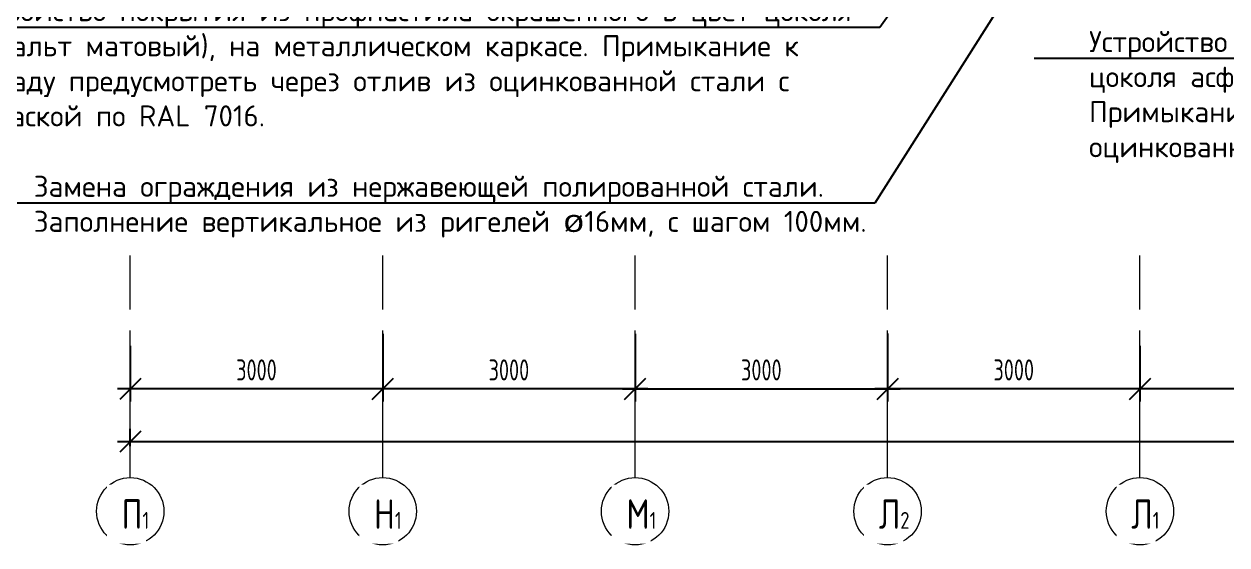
# Model space of a CAD drawing. Header units: millimetres. Extents: x -136099598 to 9192475, y 0 to 779331.
# Drawn here: x -107495 to -93199, y 277137 to 283328 of the extents above; entities that cross this region are included whole.
import ezdxf
from ezdxf import colors
from ezdxf.entities.mleader import LeaderData, LeaderLine
from ezdxf.math import Vec2, Vec3

# ---------------------------------------------------------------- set-up
doc = ezdxf.new("R2010")
doc.units = ezdxf.units.MM
doc.header["$MEASUREMENT"] = 0
doc.linetypes.add('CENTER', pattern=[2, 1.25, -0.25, 0.25, -0.25])
doc.layers.get('0').update_dxf_attribs({"color": 250, "lineweight": 9})
for name, color, linetype, lineweight in [('АР-Выноски', 5, 'Continuous', 5), ('АР_Оси', 193, 'Continuous', 9), ('АР_Оси размеры', 164, 'Continuous', 9)]:
    doc.layers.add(name, color=color, linetype=linetype, lineweight=lineweight)
doc.styles.add('ICOCPEUR', font='isocpeur.ttf')
doc.styles.add('ГОСТ 2.304', font='isocpeur.ttf', dxfattribs={"width": 0.7})
doc.dimstyles.new('СПДС', dxfattribs={"dimscale": 100, "dimtxt": 2.5, "dimasz": 2.5, "dimexe": 1.5, "dimexo": 0, "dimgap": 1, "dimtad": 1, "dimdec": 0, "dimrnd": 1, "dimtxsty": 'ГОСТ 2.304', "dimblk": 'OBLIQUE', "dimcen": 2.5, "dimdle": 1.5, "dimadec": 0, "dimazin": 2, "dimtfac": 0.75, "dimtdec": 0, "dimtmove": 1, "dimatfit": 3, "dimfxl": 1, "dimtolj": 1, "dimarcsym": 1})

# ---------------------------------------------------------------- blocks, each defined once
blk = doc.blocks.new('_Oblique')
at = {"color": 0, "linetype": 'ByBlock', "lineweight": -2}
blk.add_line((-0.5, -0.5), (0.5, 0.5), dxfattribs=at)
blk = doc.blocks.new('*D342')
at = {"layer": 'АР_Оси размеры', "color": 0, "lineweight": -2, "ltscale": 100, "transparency": 16777216}
for p, q in [((-91233, 279647), (-91233, 278842)), ((-94233, 279504), (-94233, 278842)), ((-91083, 278992), (-94383, 278992))]:
    blk.add_line(p, q, dxfattribs=at)
at = {"layer": 'АР_Оси размеры', "color": 0, "lineweight": -2, "ltscale": 100, "transparency": 16777216, "xscale": 250, "yscale": 250, "zscale": 250, "rotation": 180}
blk.add_blockref('_Oblique', (-94233, 278992), dxfattribs=at)
at = {"layer": 'АР_Оси размеры', "color": 0, "lineweight": -2, "ltscale": 100, "transparency": 16777216, "xscale": 250, "yscale": 250, "zscale": 250}
blk.add_blockref('_Oblique', (-91233, 278992), dxfattribs=at)
at = {"layer": 'АР_Оси размеры', "color": 0, "ltscale": 100, "transparency": 16777216, "insert": (-92733, 279217), "char_height": 250, "attachment_point": 5, "style": 'ГОСТ 2.304'}
blk.add_mtext('\\A1;3000', dxfattribs=at)
blk = doc.blocks.new('*D343')
at = {"layer": 'АР_Оси размеры', "color": 0, "lineweight": -2, "ltscale": 100, "transparency": 16777216}
for p, q in [((-97233, 279652), (-97233, 278842)), ((-94233, 279504), (-94233, 278842)), ((-94083, 278992), (-97383, 278992))]:
    blk.add_line(p, q, dxfattribs=at)
at = {"layer": 'АР_Оси размеры', "color": 0, "lineweight": -2, "ltscale": 100, "transparency": 16777216, "xscale": 250, "yscale": 250, "zscale": 250, "rotation": 180}
blk.add_blockref('_Oblique', (-97233, 278992), dxfattribs=at)
at = {"layer": 'АР_Оси размеры', "color": 0, "lineweight": -2, "ltscale": 100, "transparency": 16777216, "xscale": 250, "yscale": 250, "zscale": 250}
blk.add_blockref('_Oblique', (-94233, 278992), dxfattribs=at)
at = {"layer": 'АР_Оси размеры', "color": 0, "ltscale": 100, "transparency": 16777216, "insert": (-95733, 279217), "char_height": 250, "attachment_point": 5, "style": 'ГОСТ 2.304'}
blk.add_mtext('\\A1;3000', dxfattribs=at)
blk = doc.blocks.new('*D344')
at = {"layer": 'АР_Оси размеры', "color": 0, "lineweight": -2, "ltscale": 100, "transparency": 16777216}
for p, q in [((-100233, 279647), (-100233, 278842)), ((-103233, 279504), (-103233, 278842)), ((-100083, 278992), (-103383, 278992))]:
    blk.add_line(p, q, dxfattribs=at)
at = {"layer": 'АР_Оси размеры', "color": 0, "lineweight": -2, "ltscale": 100, "transparency": 16777216, "xscale": 250, "yscale": 250, "zscale": 250, "rotation": 180}
blk.add_blockref('_Oblique', (-103233, 278992), dxfattribs=at)
at = {"layer": 'АР_Оси размеры', "color": 0, "lineweight": -2, "ltscale": 100, "transparency": 16777216, "xscale": 250, "yscale": 250, "zscale": 250}
blk.add_blockref('_Oblique', (-100233, 278992), dxfattribs=at)
at = {"layer": 'АР_Оси размеры', "color": 0, "ltscale": 100, "transparency": 16777216, "insert": (-101733, 279217), "char_height": 250, "attachment_point": 5, "style": 'ГОСТ 2.304'}
blk.add_mtext('\\A1;3000', dxfattribs=at)
blk = doc.blocks.new('*D345')
at = {"layer": 'АР_Оси размеры', "color": 0, "lineweight": -2, "ltscale": 100, "transparency": 16777216}
for p, q in [((-103233, 279647), (-103233, 278842)), ((-106233, 279504), (-106233, 278842)), ((-103083, 278992), (-106383, 278992))]:
    blk.add_line(p, q, dxfattribs=at)
at = {"layer": 'АР_Оси размеры', "color": 0, "lineweight": -2, "ltscale": 100, "transparency": 16777216, "xscale": 250, "yscale": 250, "zscale": 250, "rotation": 180}
blk.add_blockref('_Oblique', (-106233, 278992), dxfattribs=at)
at = {"layer": 'АР_Оси размеры', "color": 0, "lineweight": -2, "ltscale": 100, "transparency": 16777216, "xscale": 250, "yscale": 250, "zscale": 250}
blk.add_blockref('_Oblique', (-103233, 278992), dxfattribs=at)
at = {"layer": 'АР_Оси размеры', "color": 0, "ltscale": 100, "transparency": 16777216, "insert": (-104733, 279217), "char_height": 250, "attachment_point": 5, "style": 'ГОСТ 2.304'}
blk.add_mtext('\\A1;3000', dxfattribs=at)
blk = doc.blocks.new('*D346')
at = {"layer": 'АР_Оси размеры', "color": 0, "lineweight": -2, "ltscale": 100, "transparency": 16777216}
for p, q in [((-58318, 278940), (-58318, 278216)), ((-106233, 278310), (-106233, 278516)), ((-106383, 278366), (-58168, 278366))]:
    blk.add_line(p, q, dxfattribs=at)
at = {"layer": 'АР_Оси размеры', "color": 0, "lineweight": -2, "ltscale": 100, "transparency": 16777216, "xscale": 250, "yscale": 250, "zscale": 250, "rotation": 180}
blk.add_blockref('_Oblique', (-106233, 278366), dxfattribs=at)
at = {"layer": 'АР_Оси размеры', "color": 0, "lineweight": -2, "ltscale": 100, "transparency": 16777216, "xscale": 250, "yscale": 250, "zscale": 250}
blk.add_blockref('_Oblique', (-58318, 278366), dxfattribs=at)
at = {"layer": 'АР_Оси размеры', "color": 0, "ltscale": 100, "transparency": 16777216, "insert": (-82275, 278591), "char_height": 250, "attachment_point": 5, "style": 'ГОСТ 2.304'}
blk.add_mtext('\\A1;47915', dxfattribs=at)
blk = doc.blocks.new('*D347')
at = {"layer": 'АР_Оси размеры', "color": 0, "lineweight": -2, "ltscale": 100, "transparency": 16777216}
for p, q in [((-100233, 279647), (-100233, 278842)), ((-97233, 279652), (-97233, 278842)), ((-100383, 278992), (-97083, 278992))]:
    blk.add_line(p, q, dxfattribs=at)
at = {"layer": 'АР_Оси размеры', "color": 0, "lineweight": -2, "ltscale": 100, "transparency": 16777216, "xscale": 250, "yscale": 250, "zscale": 250, "rotation": 180}
blk.add_blockref('_Oblique', (-100233, 278992), dxfattribs=at)
at = {"layer": 'АР_Оси размеры', "color": 0, "lineweight": -2, "ltscale": 100, "transparency": 16777216, "xscale": 250, "yscale": 250, "zscale": 250}
blk.add_blockref('_Oblique', (-97233, 278992), dxfattribs=at)
at = {"layer": 'АР_Оси размеры', "color": 0, "ltscale": 100, "transparency": 16777216, "insert": (-98733, 279217), "char_height": 250, "attachment_point": 5, "style": 'ГОСТ 2.304'}
blk.add_mtext('\\A1;3000', dxfattribs=at)

msp = doc.modelspace()

# ---------------------------------------------------------------- linework, layer by layer
at = {"layer": 'АР_Оси', "color": 6, "linetype": 'CENTER', "ltscale": 1000}
for p, q in [((-106232.7, 277936.6), (-106232.7, 280576.4)), ((-103232.7, 277936.6), (-103232.7, 280576.4)), ((-100232.7, 277936.6), (-100232.7, 280576.4)), ((-97232.7, 277936.6), (-97232.7, 280576.4)), ((-94232.7, 277936.6), (-94232.7, 280576.4))]:
    msp.add_line(p, q, dxfattribs=at)
at = {"layer": 'АР_Оси', "color": 6}
for centre in [(-106232.7, 277536.6), (-103232.7, 277536.6), (-100232.7, 277536.6), (-97232.7, 277536.6), (-94232.7, 277536.6)]:
    msp.add_circle(centre, 400, dxfattribs=at)

# ---------------------------------------------------------------- dimensions: what is measured, and where the dimension line sits
at = {"layer": 'АР_Оси размеры', "ltscale": 100}
for base, p1, p2, picture, middle in [((-106232.7, 278992.4), (-103232.7, 279646.6), (-106232.7, 279503.6), '*D345', (-104732.7, 279217.4)), ((-103232.7, 278992.4), (-100232.7, 279646.6), (-103232.7, 279503.6), '*D344', (-101732.7, 279217.4)), ((-97232.7, 278992.4), (-100232.7, 279646.6), (-97232.7, 279651.8), '*D347', (-98732.7, 279217.4)), ((-97232.7, 278992.4), (-94232.7, 279503.6), (-97232.7, 279651.8), '*D343', (-95732.7, 279217.4)), ((-94232.7, 278992.4), (-91232.7, 279646.6), (-94232.7, 279503.6), '*D342', (-92732.7, 279217.4)), ((-58317.7, 278365.6), (-106232.7, 278309.8), (-58317.7, 278940.5), '*D346', (-82275.2, 278590.6))]:
    dim = msp.add_linear_dim(base=base, p1=p1, p2=p2, angle=180, dimstyle='СПДС', dxfattribs=at)
    dim.commit()
    dim.dimension.update_dxf_attribs({"geometry": picture, "text_midpoint": middle})

# ---------------------------------------------------------------- leaders
at = {"layer": 'АР-Выноски'}
ml = msp.add_multileader_mtext('Standard', dxfattribs=at)
ml.set_content('Устройство покрытия из профнастила окрашенного в цвет цоколя асфальт матовый), на металлическом каркасе. Примыкание к фасаду предусмотреть через отлив из оцинкованной стали с окраской по RAL 7016.', color=256, style='ICOCPEUR')
ml.set_leader_properties()
ml.build(insert=Vec2(0, 0))
ml.multileader.update_dxf_attribs({"text_left_attachment_type": 6, "text_right_attachment_type": 6, "dogleg_length": 100, "arrow_head_size": 250})
ctx = ml.context
ctx.base_point, ctx.char_height, ctx.arrow_head_size, ctx.landing_gap_size, ctx.plane_origin = Vec3(-108188.4, 283287.1, 0.7), 250, 250, 25, Vec3(-89478.7, 288557.8, 0.7)
ctx.left_attachment, ctx.right_attachment = 6, 6
notes = []
notes.append((ctx, [(0, (1, 1, 0), (-97325.9, 283287.1, 0.7), (-1, 0), 100, [(0, [(-93372, 288805.5, 0.7)], 0, [])])]))
ctx.mtext.insert, ctx.mtext.width, ctx.mtext.defined_height, ctx.mtext.flow_direction = Vec3(-108163.4, 283612.1, 0.7), 10866.885, 2362.5, 5
ml = msp.add_multileader_mtext('Standard', dxfattribs=at)
ml.set_content('Устройство покрытия из профнастила окрашенного в цвет цоколя асфальт матовый), на металлическом каркасе. Примыкание к фасаду предусмотреть через отлив из оцинкованной стали с окраской по RAL 7016.', color=256, style='ICOCPEUR')
ml.set_leader_properties()
ml.build(insert=Vec2(0, 0))
ml.multileader.update_dxf_attribs({"text_left_attachment_type": 6, "text_right_attachment_type": 6, "dogleg_length": 100, "arrow_head_size": 250})
ctx = ml.context
ctx.base_point, ctx.char_height, ctx.arrow_head_size, ctx.landing_gap_size, ctx.plane_origin = Vec3(-94862.8, 282919.8, 0.7), 250, 250, 25, Vec3(-79463.7, 288654.8, 0.7)
ctx.left_attachment, ctx.right_attachment = 6, 6
notes.append((ctx, [(0, (1, 1, 0), (-86000.3, 282919.8, 0.7), (-1, 0), 100, [(0, [(-83932.1, 288902.4, 0.7)], 0, [])])]))
ctx.mtext.insert, ctx.mtext.width, ctx.mtext.flow_direction = Vec3(-94837.8, 283244.8, 0.7), 9273.813, 5
ml = msp.add_multileader_mtext('Standard', dxfattribs=at)
ml.set_content('\\A1;Замена ограждения из нержавеющей полированной стали. Заполнение вертикальное из ригелей {\\fISOCTEUR|b0|i0|c204|p49;ø}16мм, с шагом 100мм.  ', color=256, style='ICOCPEUR')
ml.set_leader_properties()
ml.build(insert=Vec2(0, 0))
ml.multileader.update_dxf_attribs({"text_left_attachment_type": 6, "text_right_attachment_type": 6, "dogleg_length": 100, "arrow_head_size": 250})
ctx = ml.context
ctx.base_point, ctx.char_height, ctx.arrow_head_size, ctx.landing_gap_size, ctx.plane_origin = Vec3(-107404.3, 281199.6, 0.7), 250, 250, 25, Vec3(-96712.3, 275879.6, 0.7)
ctx.left_attachment, ctx.right_attachment = 6, 6
notes.append((ctx, [(0, (1, 1, 0), (-97382.7, 281199.6, 0.7), (-1, 0), 309.1, [(1, [(-92817.9, 288402.8, 0.7)], 0, [])])]))
ctx.mtext.insert, ctx.mtext.width, ctx.mtext.flow_direction = Vec3(-107379.3, 281524.6, 0.7), 10722.164, 5
for ctx, leaders in notes:
    for number, flags, end, landing, length, lines in leaders:
        leader = LeaderData()
        leader.index, (leader.has_last_leader_line, leader.has_dogleg_vector, leader.attachment_direction) = number, flags
        leader.last_leader_point, leader.dogleg_vector, leader.dogleg_length = Vec3(end), Vec3(landing), length
        for number, points, colour, breaks in lines:
            line = LeaderLine()
            line.index, line.vertices, line.color, line.breaks = number, Vec3.list(points), colors.encode_raw_color(colour), breaks
            leader.lines.append(line)
        ctx.leaders.append(leader)

# ---------------------------------------------------------------- next in the draw order: texts
at = {"layer": 'АР_Оси', "color": 6, "char_height": 350, "width": 114.629, "attachment_point": 1, "line_spacing_factor": 1.149209, "style": 'ГОСТ 2.304', "bg_fill": 2}
for s, insert in [('{\\W0.8;П\\H0.57143x;1}', (-106336.2, 277678.6)), ('{\\W0.8;Н\\H0.57143x;1}', (-103336.2, 277678.6)), ('{\\W0.8;М\\H0.57143x;1}', (-100336.2, 277678.6)), ('{\\W0.8;Л\\H0.57143x;2}', (-97336.2, 277678.6)), ('{\\W0.8;Л\\H0.57143x;1}', (-94336.2, 277678.6))]:
    msp.add_mtext(s, dxfattribs=dict(at, insert=insert))

doc.saveas('drawing.dxf')
